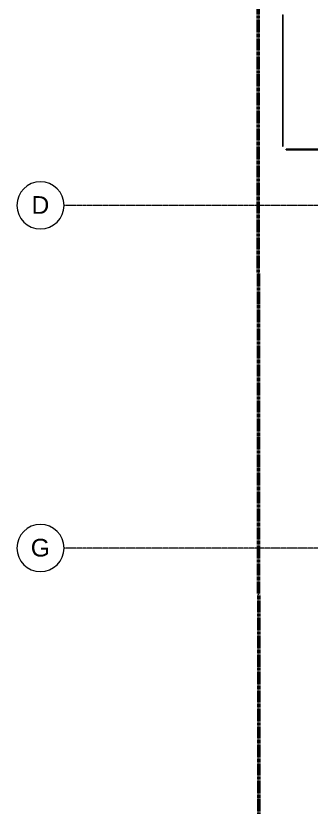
# Model space of a CAD drawing. Header units: inches. Extents: x -4235 to -464, y 9706 to 12338.
# Drawn here: x -4235 to -3934, y 10203 to 11009 of the extents above; entities that cross this region are included whole.
import ezdxf

# ---------------------------------------------------------------- set-up
doc = ezdxf.new("R2010")
doc.units = ezdxf.units.IN
doc.header["$MEASUREMENT"] = 0
doc.linetypes.add('Double Dash 3_8_', pattern=[1, 0.375, -0.125, 0.125, -0.125, 0.125, -0.125])
doc.linetypes.add('Grid Line 1_2_', pattern=[0.875, 0.5, -0.125, 0.125, -0.125])
for name, color, linetype, lineweight in [('A-GLAZ-CURT', 52, 'Continuous', 9), ('C-PROP-LINE', 91, 'Double Dash 3_8_', 50), ('S-GRID-1', 1, 'Grid Line 1_2_', 9), ('S-GRID-IDEN', 1, 'Continuous', 9)]:
    doc.layers.add(name, color=color, linetype=linetype, lineweight=lineweight)
doc.styles.add('Arial', font='arial.ttf', dxfattribs={"height": 18})

# ---------------------------------------------------------------- blocks, each defined once
blk = doc.blocks.new('Horizontal_Siding - Horizontal_Siding-2854788-BACKGROUND - RCP - 1ST FLOOR')
at = {"layer": 'A-GLAZ-CURT'}
for p, q in [((18.1, 2.25), (-18.1, 2.25)), ((-18.1, 2.25), (-18.1, 1.5)), ((-18.1, 1.5), (18.1, 1.5)), ((18.1, 2.25), (18.1, 1.5))]:
    blk.add_line(p, q, dxfattribs=at)
blk = doc.blocks.new('Horizontal_Siding - Horizontal_Siding-2854790-BACKGROUND - RCP - 1ST FLOOR')
at = {"layer": 'A-GLAZ-CURT'}
for p, q in [((16.33, 2.25), (-16.33, 2.25)), ((-16.33, 2.25), (-16.33, 1.5)), ((-16.33, 1.5), (16.33, 1.5)), ((16.33, 2.25), (16.33, 1.5))]:
    blk.add_line(p, q, dxfattribs=at)
blk = doc.blocks.new('Horizontal_Siding - Horizontal_Siding-2854791-BACKGROUND - RCP - 1ST FLOOR')
at = {"layer": 'A-GLAZ-CURT'}
for p, q in [((17.08, 2.25), (-17.08, 2.25)), ((-17.08, 2.25), (-17.08, 1.5)), ((-17.08, 1.5), (17.08, 1.5)), ((17.08, 2.25), (17.08, 1.5))]:
    blk.add_line(p, q, dxfattribs=at)
blk = doc.blocks.new('Family - ___-1878357-BACKGROUND - RCP - 1ST FLOOR')
at = {"layer": 'C-PROP-LINE'}
blk.add_line((-3989.42, 12089.69), (-3987.26, 10009.09), dxfattribs=at)
blk = doc.blocks.new('Grid - Grid Head - Circle-50561-BACKGROUND - RCP - 1ST FLOOR')
at = {"layer": 'S-GRID-IDEN'}
for start, end in [(360, 180), (180, 360)]:
    blk.add_arc((0, 0), 0.25, start, end, dxfattribs=at)

msp = doc.modelspace()

# ---------------------------------------------------------------- linework, layer by layer
at = {"layer": 'S-GRID-1'}
for p, q in [((-464.45, 10816.19), (-4185.7, 10816.19)), ((-464.45, 10467.19), (-4185.7, 10467.19))]:
    msp.add_line(p, q, dxfattribs=at)

# ---------------------------------------------------------------- block references
at = {"layer": 'A-GLAZ-CURT'}
for name, p, rotation in [('Horizontal_Siding - Horizontal_Siding-2854790-BACKGROUND - RCP - 1ST FLOOR', (-3961.32, 10993.79), 89.99999999999997), ('Horizontal_Siding - Horizontal_Siding-2854791-BACKGROUND - RCP - 1ST FLOOR', (-3961.32, 10960.38), 89.99999999999997), ('Horizontal_Siding - Horizontal_Siding-2854791-BACKGROUND - RCP - 1ST FLOOR', (-3961.32, 10926.22), 89.99999999999997), ('Horizontal_Siding - Horizontal_Siding-2854790-BACKGROUND - RCP - 1ST FLOOR', (-3961.32, 10892.82), 89.99999999999997), ('Horizontal_Siding - Horizontal_Siding-2854788-BACKGROUND - RCP - 1ST FLOOR', (-3941.72, 10874.99), 180)]:
    msp.add_blockref(name, p, dxfattribs=dict(at, rotation=rotation))
at = {"layer": 'C-PROP-LINE'}
msp.add_blockref('Family - ___-1878357-BACKGROUND - RCP - 1ST FLOOR', (0, 0), dxfattribs=at)
at = {"layer": 'S-GRID-IDEN', "xscale": 95.99999999999994, "yscale": 95.99999999999994, "zscale": 95.99999999999994, "rotation": 89.99999999999987}
for p in [(-4209.7, 10816.19), (-4209.7, 10467.19)]:
    msp.add_blockref('Grid - Grid Head - Circle-50561-BACKGROUND - RCP - 1ST FLOOR', p, dxfattribs=at)

# ---------------------------------------------------------------- texts
at = {"layer": 'S-GRID-IDEN', "char_height": 18, "attachment_point": 1, "style": 'Arial'}
for s, insert, width in [('D', (-4218.86, 10825.57), 22.119), ('G', (-4219.6, 10476.57), 23.937)]:
    msp.add_mtext(s, dxfattribs=dict(at, insert=insert, width=width))

doc.saveas('drawing.dxf')
